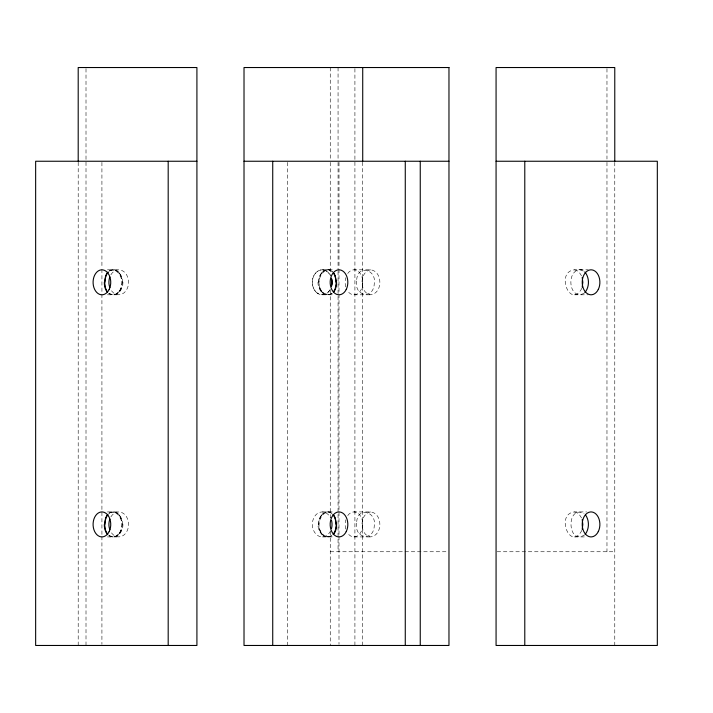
<?xml version="1.0" encoding="UTF-8"?>
<svg xmlns="http://www.w3.org/2000/svg" width="713" height="713" viewBox="0 0 713 713"><rect width="100%" height="100%" fill="white"/><g stroke="black" fill="none" stroke-linecap="round" stroke-linejoin="round"><path stroke-width="0.53" stroke-dasharray="3.56 2.67" d="M108.866 535.401C126.397 544.224 126.397 504.608 108.866 513.431M332.748 271.938C315.182 260.673 313.773 302.321 332.053 293.293M332.053 513.431C314.531 504.608 314.522 544.224 332.053 535.401M581.87 288.257C570.534 309.843 555.008 271.84 574.491 269.808L588.172 269.808M581.87 530.374C570.534 551.951 555.008 513.957 574.491 511.925L586.639 511.925M108.866 293.293C125.72 301.884 126.896 264.273 109.597 270.788M584.803 534.777C567.236 546.051 565.828 504.394 584.116 513.431M584.116 293.293C568.003 301.269 565.614 267.197 582.423 269.808M370.546 269.808C359.2 271.555 359.2 293.052 370.546 294.799C382.961 293.399 382.961 271.216 370.546 269.808L353.978 269.808M370.546 511.925C359.2 513.672 359.2 535.169 370.546 536.916C382.961 535.508 382.961 513.324 370.546 511.925L353.978 511.925M107.44 269.808L118.492 269.808M322.428 269.808L334.584 269.808M107.44 294.799L118.492 294.799M322.428 294.799L334.584 294.799M353.978 294.799L370.546 294.799M574.482 294.799L588.172 294.799M107.44 511.925L118.492 511.925M322.428 511.925L334.584 511.925M107.44 536.916L118.492 536.916M322.428 536.916L334.584 536.916M353.978 536.916L370.546 536.916M574.482 536.916L586.639 536.916M330.253 551.755L447.898 551.755M497.13 551.755L614.775 551.755M580.008 269.808L584.116 271.314M574.491 269.808L578.582 271.314L581.87 276.35M574.491 511.925L578.582 513.431L581.87 518.458M614.775 162.359L614.775 645.47M606.968 68.626L606.968 159.044M606.968 162.359L606.968 551.755M362.721 162.181L362.721 645.47M354.914 68.644L354.914 645.47M338.996 162.359L338.996 268.115M338.996 269.229L338.996 535.267M338.996 536.381L338.996 644.356M338.06 67.53L338.06 159.044M338.06 162.359L338.06 270.28M338.06 271.395L338.06 551.755M330.253 67.53L330.253 159.044M330.253 162.359L330.253 274.79M330.253 290.307L330.253 517.46M330.253 531.729L330.253 645.47M287.704 162.359L287.704 645.47M101.923 162.359L101.923 268.115M101.923 269.229L101.923 535.267M101.923 536.381L101.923 644.356M86.006 68.644L86.006 645.47M78.198 162.181L78.198 645.47M347.73 515.579A12.495 8.832 -90 0 1 360.225 515.579A12.495 8.832 -90 0 1 360.225 533.253A12.495 8.832 -90 0 1 347.73 533.253M345.76 529.019A12.495 8.832 -90 0 1 345.76 519.813M347.73 273.471A12.495 8.832 -90 0 1 360.225 273.471A12.495 8.832 -90 0 1 360.225 291.145A12.495 8.832 -90 0 1 347.73 291.145M345.76 286.902A12.495 8.832 -90 0 1 345.76 277.705M330.6 530.891A12.477 9.848 90 0 1 315.797 533.912A12.477 9.848 90 0 1 315.797 514.92A12.477 9.848 90 0 1 330.6 517.95M318.363 524.42A12.477 9.759 -90 0 1 321.358 515.428M321.322 515.356A12.477 9.046 -86 0 1 327.953 511.898A12.477 8.77 -81 0 1 332.071 513.253M319.852 518.485A12.567 9.305 -87.8 0 1 321.492 515.606A12.531 9.037 -85.5 0 1 323.631 513.422M331.581 535.561A12.477 8.574 86.2 0 1 327.953 536.934M331.697 535.846A12.477 8.77 81 0 1 321.581 533.057A12.477 9.224 87.7 0 1 318.889 524.42A12.477 8.77 -81 0 1 327.953 512.032M321.456 533.279A12.567 9.367 88.3 0 1 319.798 530.392M318.363 282.303A12.477 9.759 -90 0 1 321.358 273.32M321.322 273.239A12.477 9.046 -86 0 1 327.953 269.781A12.477 8.77 -81 0 1 332.445 271.43M319.852 276.368A12.567 9.305 -87.8 0 1 321.492 273.489A12.522 9.037 -85.5 0 1 323.631 271.305M331.937 293.159A12.477 8.574 86.2 0 1 327.953 294.826A12.477 9.759 90 0 1 317.945 282.303M332.071 293.471A12.477 8.77 81 0 1 321.581 290.949A12.477 9.224 87.7 0 1 318.889 282.303A12.477 8.77 -81 0 1 327.953 269.924M321.456 291.162A12.567 9.367 88.3 0 1 319.798 288.284M327.953 269.781A12.477 8.574 -86.2 0 1 332.276 271.76M327.953 536.916A12.477 9.759 90 0 1 317.945 524.411M327.953 511.898A12.477 8.574 -86.2 0 1 331.937 513.565M323.64 293.284A12.522 9.019 85.4 0 1 321.474 291.136M323.64 535.401A12.522 9.019 85.4 0 1 321.474 533.244M110.88 516.907A12.477 9.848 -90 0 1 125.372 515.196A12.477 9.848 -90 0 1 125.372 533.636A12.477 9.848 -90 0 1 110.88 531.925M119.561 515.428A12.477 9.759 90 0 1 122.556 524.42M108.848 513.253A12.477 8.77 81 0 1 112.966 511.961A12.477 9.046 86 0 1 119.597 515.356M121.067 518.485A12.567 9.305 87.8 0 0 119.427 515.606A12.522 9.037 85.7 0 0 117.288 513.413M112.966 536.934A12.477 8.574 -86.2 0 1 108.982 535.267M108.848 535.588A12.477 8.77 -81 0 0 112.966 536.871A12.477 8.77 -81 0 0 119.321 533.057A12.477 9.224 -87.7 0 0 122.03 524.42A12.477 8.77 81 0 0 112.966 512.032M121.121 530.392A12.567 9.367 -88.3 0 1 119.463 533.279M110.88 274.79A12.477 9.848 90 0 1 125.372 273.079A12.477 9.848 90 0 1 125.372 291.528A12.477 9.848 90 0 1 110.88 289.817M119.561 273.32A12.477 9.759 90 0 1 122.556 282.303M109.223 270.878A12.477 8.77 81 0 1 112.966 269.853A12.477 9.046 86 0 1 119.597 273.239M121.067 276.368A12.567 9.305 87.8 0 0 119.427 273.489A12.513 9.037 85.7 0 0 117.288 271.305M108.982 293.159A12.477 8.574 -86.2 0 0 112.966 294.826A12.477 8.77 -81 0 0 119.321 290.949A12.477 9.224 -87.7 0 0 122.03 282.303A12.477 8.77 81 0 0 112.966 269.924M121.121 288.284A12.567 9.367 -88.3 0 1 119.463 291.162M122.975 282.303A12.477 9.759 -90 0 1 112.966 294.799A12.477 8.77 -81 0 1 108.848 293.471M109.339 271.163A12.477 8.574 86.2 0 1 112.966 269.781M122.975 524.411A12.477 9.759 -90 0 1 112.966 536.916M108.982 513.565A12.477 8.574 86.2 0 1 112.966 511.898M119.436 291.127A12.513 9.011 -85.4 0 1 117.28 293.275M119.436 533.235A12.513 9.011 -85.4 0 1 117.28 535.392M356.696 281.029C353.817 296.323 373.701 299.879 374.272 283.578C376.794 268.872 356.447 264.229 356.696 281.029M356.696 523.137C353.817 538.44 373.701 541.987 374.272 525.695C376.794 510.98 356.447 506.337 356.696 523.137M315.797 291.804A12.477 9.848 -90 0 0 330.6 288.774A12.477 9.848 90 0 1 315.797 291.804A12.477 9.848 90 0 1 315.797 272.803A12.477 9.848 90 0 1 330.6 275.833A12.477 9.848 -90 0 0 315.797 272.803A12.477 9.848 -90 0 0 315.797 291.804"/><path stroke-width="1.07" d="M582.209 287.17L582.824 282.303L582.209 277.437M582.209 529.278L582.824 524.42L582.209 519.554M105.551 276.35L104.597 282.303L105.551 288.257M335.368 530.374L336.322 524.42L335.368 518.458M106.95 273.471L108.171 271.938M107.538 514.777L106.95 515.579A12.567 8.431 88.1 0 0 105.524 518.44L104.597 524.42L105.551 530.374M333.381 291.947L333.969 291.145A12.567 8.369 88.5 0 0 335.333 288.239L336.322 282.303L335.368 276.35M333.381 534.064L333.969 533.253M585.435 534.064C589.41 528.538 589.41 520.294 585.435 514.777M584.803 292.669C589.642 287.036 589.642 277.571 584.803 271.938M196.913 161.245L35.65 161.245L35.65 645.47L196.913 645.47L196.913 67.53L78.198 67.53L78.198 161.067M244.015 161.245L448.967 161.245M496.07 161.245L657.324 161.245L657.324 645.47L496.07 645.47L496.07 67.53L614.775 67.53L614.775 161.245M333.381 272.66L333.969 273.471M333.381 514.777L333.969 515.579A12.567 8.431 -88.1 0 1 335.395 518.44M107.538 291.947L106.95 291.145A12.567 8.369 -88.5 0 1 105.586 288.239M106.95 533.253L107.538 534.064M524.786 161.245L524.786 645.47M420.251 161.245L420.251 645.47M405.269 161.245L405.269 645.47M362.721 67.53L362.721 161.067M272.731 161.245L272.731 645.47M168.188 161.245L168.188 645.47M331.483 520.321A12.477 9.848 90 0 1 331.483 528.52M331.777 279.514A12.477 9.848 -90 0 1 331.777 285.093M331.483 278.204A12.477 9.848 90 0 1 331.483 286.403M334.094 291.305A12.477 8.77 81 0 1 333.47 292.143M336.598 282.303A12.477 8.396 87.9 0 1 334.13 291.385M335.983 282.303A12.477 7.781 -90 0 0 333.827 273.694A12.477 8.574 -86.2 0 0 333.238 272.847M333.987 273.435A12.567 8.431 -88.1 0 1 335.395 276.323M334.094 533.413A12.477 8.77 81 0 1 333.14 534.625M336.598 524.42A12.477 8.396 87.9 0 1 334.13 533.502M335.333 530.347A12.567 8.369 88.5 0 1 333.951 533.226M335.983 524.42A12.477 7.781 -90 0 0 333.827 515.802A12.477 8.574 -86.2 0 0 332.926 514.572M109.838 529.75A12.477 9.848 -90 0 1 109.838 519.082M109.838 287.633A12.477 9.848 90 0 1 109.838 276.974M107.449 292.143A12.477 8.77 -81 0 1 106.825 291.305M106.79 291.385A12.477 8.396 -87.9 0 1 104.321 282.303M104.936 282.303A12.477 7.781 90 0 1 107.093 273.694A12.477 8.574 86.2 0 1 107.993 272.464M105.524 276.323A12.567 8.431 88.1 0 1 106.932 273.435M107.779 534.625A12.477 8.77 -81 0 1 106.825 533.413M106.79 533.502A12.477 8.396 -87.9 0 1 104.321 524.42M106.968 533.226A12.567 8.369 -88.5 0 1 105.586 530.347M104.936 524.42A12.477 7.781 90 0 1 107.093 515.802A12.477 8.574 86.2 0 1 107.993 514.572M448.967 67.53L244.015 67.53L244.015 645.47L448.967 645.47L448.967 67.53M598.278 289.496A12.495 8.832 -90 0 0 591.852 269.862A12.495 8.832 -90 0 0 583.038 287.553A12.495 8.832 -90 0 0 598.278 289.496M598.278 531.613A12.495 8.832 -90 0 0 591.852 511.97A12.495 8.832 -90 0 0 583.038 529.67A12.495 8.832 -90 0 0 598.278 531.613M346.224 531.613A12.495 8.832 -90 0 0 339.789 511.97A12.495 8.832 -90 0 0 330.984 529.67A12.495 8.832 -90 0 0 346.224 531.613M346.224 289.496A12.495 8.832 -90 0 0 339.789 269.862A12.495 8.832 -90 0 0 330.984 287.553A12.495 8.832 -90 0 0 346.224 289.496M109.142 289.496A12.495 8.832 -90 0 0 102.717 269.862A12.495 8.832 -90 0 0 93.902 287.553A12.495 8.832 -90 0 0 109.142 289.496M109.142 531.613A12.495 8.832 -90 0 0 102.717 511.97A12.495 8.832 -90 0 0 93.902 529.67A12.495 8.832 -90 0 0 109.142 531.613"/></g></svg>
